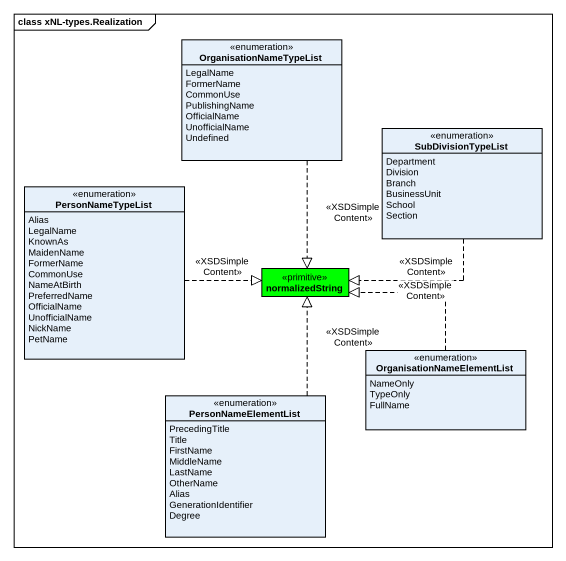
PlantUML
@startuml
mainframe class xNL-types.Realization
hide circle
hide empty members
enum OrganisationNameTypeList {
  LegalName
  FormerName
  CommonUse
  PublishingName
  OfficialName
  UnofficialName
  Undefined
}
enum SubDivisionTypeList {
  Department
  Division
  Branch
  BusinessUnit
  School
  Section
}
enum PersonNameTypeList {
  Alias
  LegalName
  KnownAs
  MaidenName
  FormerName
  CommonUse
  NameAtBirth
  PreferredName
  OfficialName
  UnofficialName
  NickName
  PetName
}
class normalizedString <<primitive>> #00FF00
enum OrganisationNameElementList {
  NameOnly
  TypeOnly
  FullName
}
enum PersonNameElementList {
  PrecedingTitle
  Title
  FirstName
  MiddleName
  LastName
  OtherName
  Alias
  GenerationIdentifier
  Degree
}
OrganisationNameTypeList ..|> normalizedString : <<XSDSimpleContent>>
SubDivisionTypeList ..|> normalizedString : <<XSDSimpleContent>>
PersonNameTypeList .right.|> normalizedString : <<XSDSimpleContent>>
OrganisationNameElementList .up.|> normalizedString : <<XSDSimpleContent>>
PersonNameElementList .up.|> normalizedString : <<XSDSimpleContent>>
@enduml
